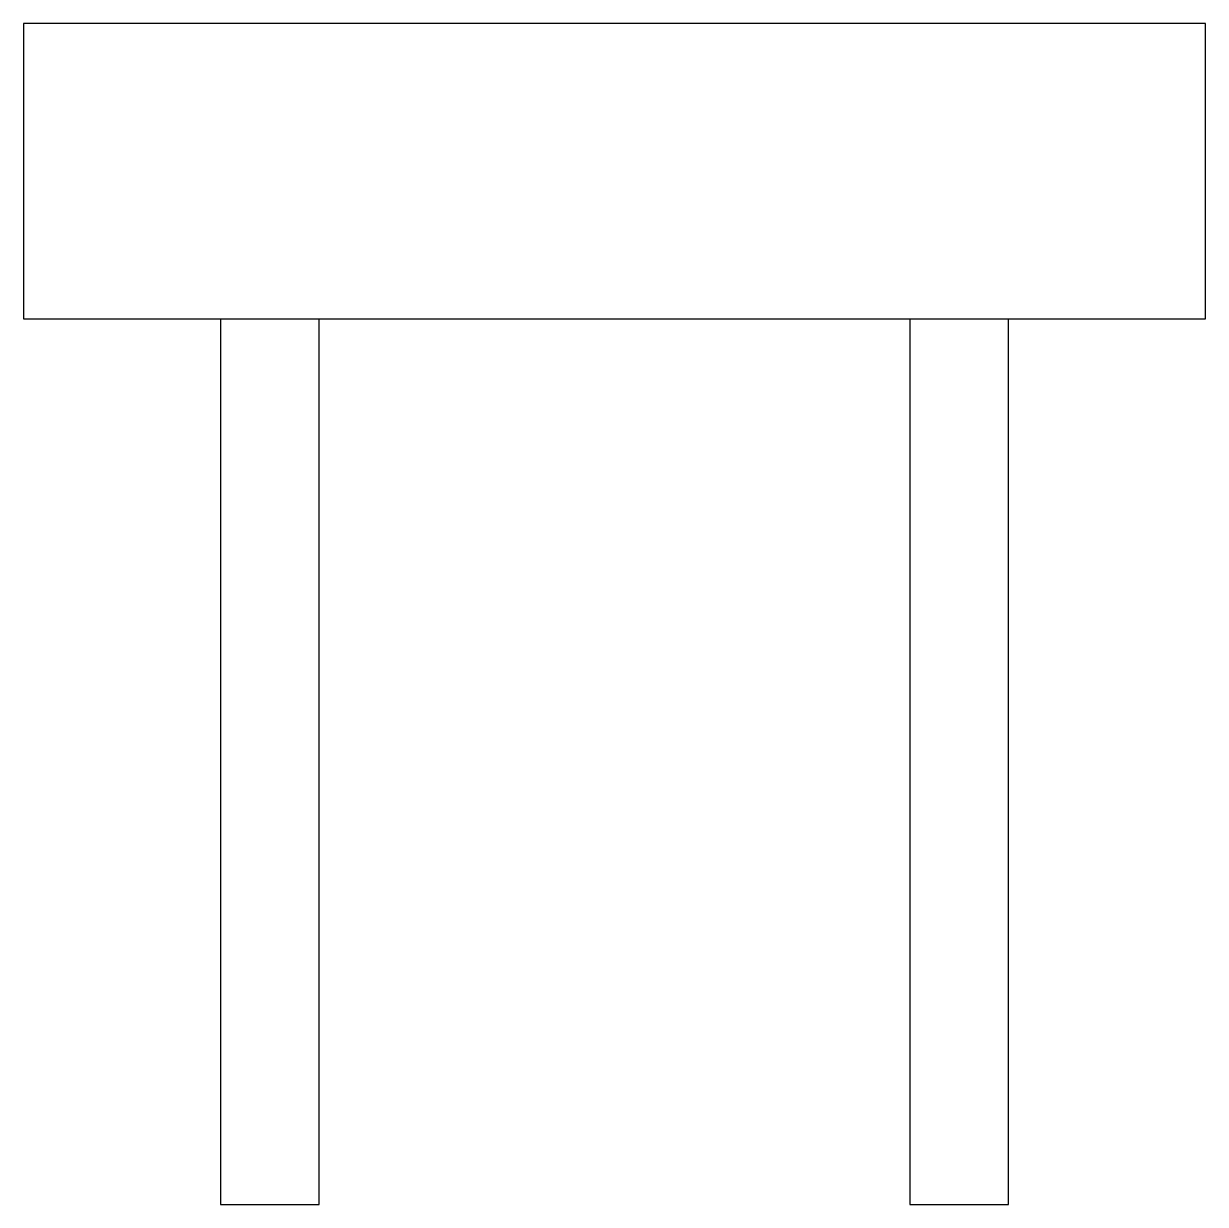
# Model space of a CAD drawing. Extents: x 0 to 0.0254, y 0 to 0.0254.
import ezdxf

# ---------------------------------------------------------------- set-up
doc = ezdxf.new("R2010")
doc.units = 0
doc.layers.get('0').update_dxf_attribs({"linetype": 'CONTINUOUS'})

# ---------------------------------------------------------------- blocks, each defined once
blk = doc.blocks.new('02FBENC5')
at = {"color": 0, "linetype": 'BYBLOCK'}
for p, q in [((0, 16), (0, 12)), ((72, 16), (0, 16)), ((72, 12), (72, 16)), ((0, 12), (72, 12)), ((12, 12), (12, 0)), ((18, 0), (18, 12)), ((54, 12), (54, 0)), ((60, 0), (60, 12)), ((12, 0), (18, 0)), ((54, 0), (60, 0))]:
    blk.add_line(p, q, dxfattribs=at)

msp = doc.modelspace()

# ---------------------------------------------------------------- block references
at = {"color": 0, "linetype": 'BYBLOCK', "xscale": 0.00035306, "yscale": 0.0015875, "zscale": 0.00035306}
msp.add_blockref('02FBENC5', (0, 0), dxfattribs=at)

doc.saveas('drawing.dxf')
